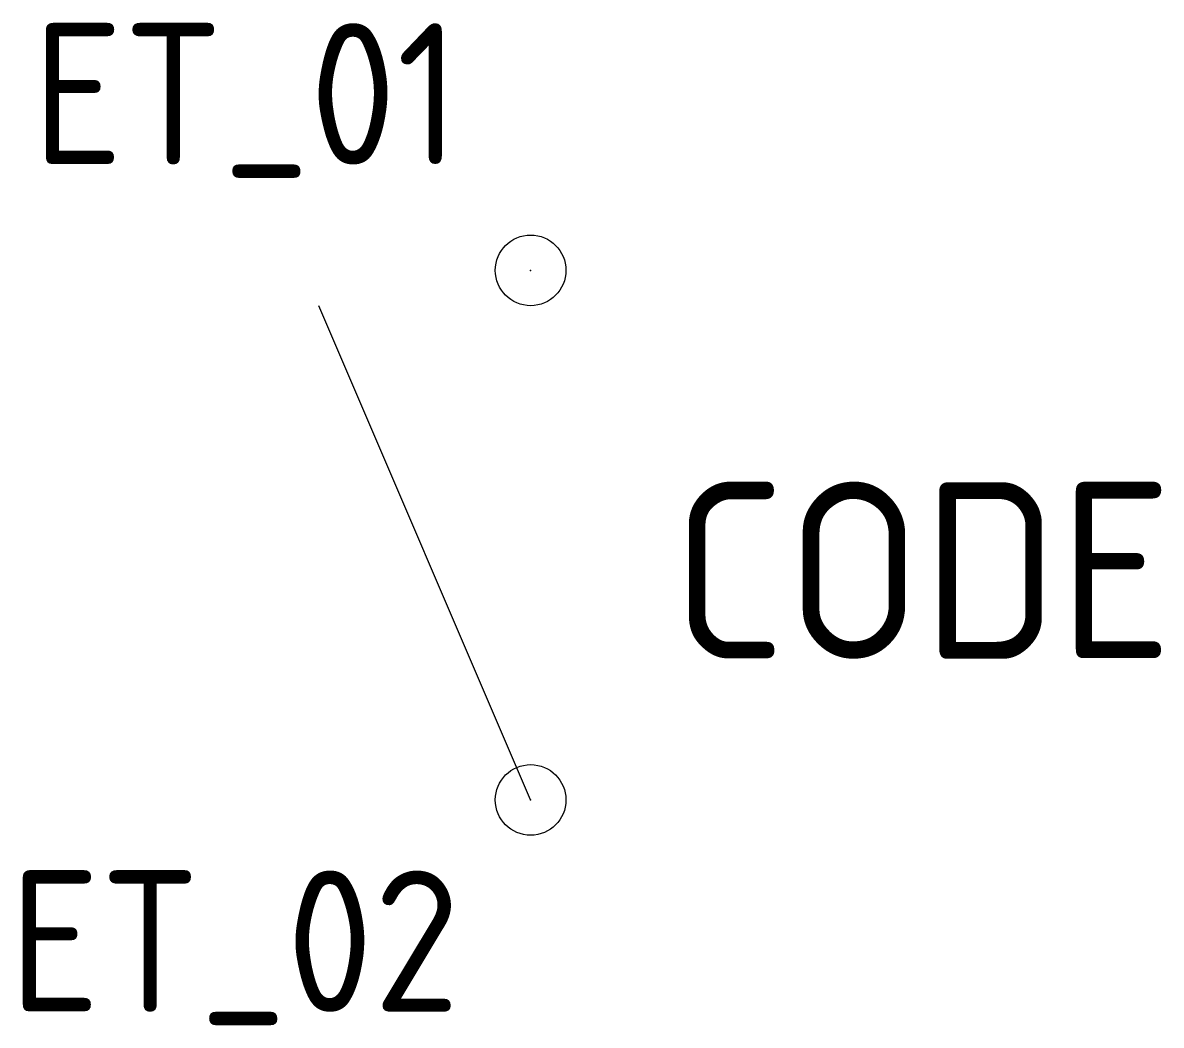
# Model space of a CAD drawing. Extents: x 230.3 to 246.4, y 318.1 to 332.3.
import ezdxf
from ezdxf.enums import TextEntityAlignment as Align

# ---------------------------------------------------------------- set-up
doc = ezdxf.new("R2010")
doc.units = 0
doc.header["$LTSCALE"] = 10
doc.header["$MEASUREMENT"] = 0
doc.header["$PDMODE"] = 32
doc.header["$PDSIZE"] = 1
doc.layers.get('0').update_dxf_attribs({"linetype": 'CONTINUOUS'})
for name, color, linetype in [('C', 7, 'CONTINUOUS'), ('TKST2', 2, 'CONTINUOUS'), ('TKST3', 1, 'CONTINUOUS')]:
    doc.layers.add(name, color=color, linetype=linetype)
doc.styles.get("Standard").update_dxf_attribs({"font": 'ISO8', "width": 1.2})

msp = doc.modelspace()

# ---------------------------------------------------------------- linework, layer by layer
msp.add_lwpolyline([(237.5, 321.25), (234.5, 328.25)])
at = {"layer": 'C', "color": 1}
msp.add_point((237.5, 328.75), dxfattribs=at)
at = {"layer": 'C', "color": 2}
msp.add_point((237.5, 321.25), dxfattribs=at)

# ---------------------------------------------------------------- texts
at = {"layer": 'TKST2'}
msp.add_attdef('ET_01', text='  ', height=2, dxfattribs=at).set_placement((236.5, 330.25), align=Align.RIGHT)
msp.add_attdef('ET_02', text='', height=2, dxfattribs=at).set_placement((236.5, 320.25), align=Align.TOP_RIGHT)
at = {"layer": 'TKST3'}
msp.add_attdef('CODE', (239.5, 323.25), '-F', height=2.5, dxfattribs=at)

doc.saveas('drawing.dxf')
